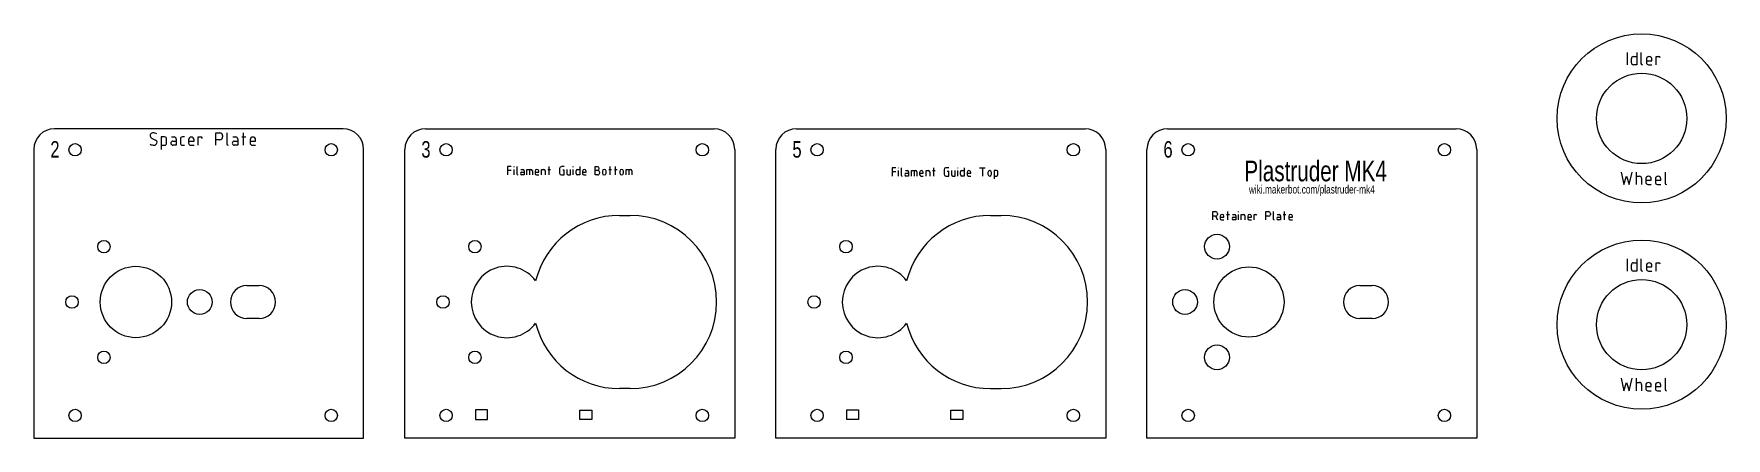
# Model space of a CAD drawing. Header units: millimetres. Extents: x 0 to 410, y 2 to 100.
import ezdxf

# ---------------------------------------------------------------- set-up
doc = ezdxf.new("R2010")
doc.units = ezdxf.units.MM
for name, color, linetype, lineweight, true_color in [('Filament Guide Bottom', 7, 'CONTINUOUS', 0, 0x000000), ('Filament Guide Bottom Text', 1, 'CONTINUOUS', 0, 0xff0000), ('Filament Guide Top', 7, 'CONTINUOUS', 0, 0x000000), ('Filament Guide Top Text', 1, 'CONTINUOUS', 0, 0xff0000), ('Idler Wheel', 7, 'CONTINUOUS', 0, 0x000000), ('Idler Wheel Text', 1, 'CONTINUOUS', 0, 0xff0000), ('Retainer Plate', 7, 'CONTINUOUS', 0, 0x000000), ('Retainer Plate Text', 1, 'CONTINUOUS', 0, 0xff0000), ('Spacer Plate', 7, 'CONTINUOUS', 0, 0x000000), ('Spacer Plate Text', 1, 'CONTINUOUS', 0, 0xff0000)]:
    doc.layers.add(name, color=color, linetype=linetype, lineweight=lineweight, true_color=true_color)
doc.styles.get("Standard").update_dxf_attribs({"font": 'txt', "width": 0.75})

msp = doc.modelspace()

# ---------------------------------------------------------------- linework, layer by layer
at = {"layer": 'Filament Guide Bottom'}
for p, q in [((95, 77.5), (165, 77.5)), ((90, 2.5), (90, 72.5)), ((170, 72.5), (170, 2.5)), ((142.07, 56.5), (144.62, 56.5)), ((144.62, 14.5), (142.07, 14.5)), ((110.07, 9.35), (107.17, 9.35)), ((107.17, 9.35), (107.17, 7)), ((110.07, 7), (110.07, 9.35)), ((132.42, 9.3), (135.32, 9.3)), ((132.42, 7), (132.42, 9.3)), ((135.32, 9.3), (135.32, 7)), ((107.17, 7), (110.07, 7)), ((135.32, 7), (132.42, 7)), ((170, 2.5), (90, 2.5))]:
    msp.add_line(p, q, dxfattribs=at)
for centre in [(100, 72.4), (162.15, 72.4), (107, 48.92), (99.25, 35.5), (107, 22.08), (100, 8), (162.15, 8)]:
    msp.add_circle(centre, 1.5, dxfattribs=at)
for centre, radius, start, end in [((95, 72.5), 5, 90, 180), ((165, 72.5), 5, 0, 90), ((142.07, 35.5), 21, 90, 165.8508), ((144.62, 35.5), 21, 270, 90), ((114.75, 35.5), 8.65, 36.4027, 323.5973), ((142.07, 35.5), 21, 194.1492, 270)]:
    msp.add_arc(centre, radius, start, end, dxfattribs=at)
at = {"layer": 'Filament Guide Bottom Text'}
for p, q in [((115.81, 68.31), (114.92, 68.31)), ((114.92, 68.31), (114.92, 66.31)), ((114.92, 67.42), (115.81, 67.42)), ((116.48, 68.2), (116.48, 68.31)), ((116.48, 66.31), (116.48, 67.64)), ((117.14, 68.31), (117.14, 66.53)), ((118.14, 67.64), (118.59, 67.64)), ((118.36, 66.97), (118.92, 66.97)), ((118.92, 66.31), (118.36, 66.31)), ((118.92, 67.31), (118.92, 66.31)), ((119.59, 66.31), (119.59, 67.64)), ((119.59, 67.64), (120.59, 67.64)), ((120.25, 67.64), (120.25, 66.31)), ((120.92, 67.31), (120.92, 66.31)), ((121.59, 67.2), (121.59, 66.64)), ((121.59, 66.97), (122.48, 66.97)), ((121.92, 66.31), (122.48, 66.31)), ((122.48, 66.97), (122.48, 67.2)), ((123.14, 66.31), (123.14, 67.64)), ((123.14, 67.64), (123.7, 67.64)), ((124.03, 67.31), (124.03, 66.31)), ((124.7, 67.64), (125.36, 67.64)), ((124.92, 68.31), (124.92, 66.31)), ((127.53, 67.86), (127.53, 66.75)), ((128.64, 68.31), (127.98, 68.31)), ((127.98, 66.31), (128.64, 66.31)), ((128.64, 67.42), (128.31, 67.42)), ((128.64, 66.31), (128.64, 67.42)), ((129.31, 67.64), (129.31, 66.64)), ((129.64, 66.31), (130.2, 66.31)), ((130.2, 66.31), (130.2, 67.64)), ((130.86, 68.2), (130.86, 68.31)), ((130.86, 66.31), (130.86, 67.64)), ((131.53, 66.64), (131.53, 67.31)), ((131.86, 67.64), (132.42, 67.64)), ((132.42, 66.31), (131.86, 66.31)), ((132.42, 68.31), (132.42, 66.31)), ((133.09, 67.2), (133.09, 66.64)), ((133.09, 66.97), (133.98, 66.97)), ((133.42, 66.31), (133.98, 66.31)), ((133.98, 66.97), (133.98, 67.2)), ((136.14, 66.31), (136.14, 68.31)), ((136.14, 68.31), (136.7, 68.31)), ((136.14, 67.42), (136.72, 67.42)), ((136.72, 66.31), (136.14, 66.31)), ((137.25, 66.88), (137.25, 66.84)), ((137.92, 67.2), (137.92, 66.75)), ((138.81, 66.75), (138.81, 67.2)), ((139.48, 67.64), (140.14, 67.64)), ((139.7, 68.31), (139.7, 66.31)), ((140.81, 67.64), (141.48, 67.64)), ((141.03, 68.31), (141.03, 66.31)), ((142.14, 67.2), (142.14, 66.75)), ((143.03, 66.75), (143.03, 67.2)), ((143.7, 66.31), (143.7, 67.64)), ((143.7, 67.64), (144.7, 67.64)), ((144.36, 67.64), (144.36, 66.31)), ((145.03, 67.31), (145.03, 66.31))]:
    msp.add_line(p, q, dxfattribs=at)
for centre, radius, start, end in [((117.36, 66.53), 0.222, 180, 270), ((118.36, 66.64), 0.333, 90, 270), ((118.59, 67.31), 0.333, 0, 90), ((120.59, 67.31), 0.333, 0, 90), ((122.03, 67.2), 0.444, 0, 180), ((121.92, 66.64), 0.333, 180, 270), ((123.7, 67.31), 0.333, 0, 90), ((127.98, 67.86), 0.444, 90, 180), ((127.98, 66.75), 0.444, 180, 270), ((129.64, 66.64), 0.333, 180, 270), ((131.86, 67.31), 0.333, 90, 180), ((131.86, 66.64), 0.333, 180, 270), ((133.53, 67.2), 0.444, 0, 180), ((133.42, 66.64), 0.333, 180, 270), ((136.7, 67.86), 0.444, 270, 90), ((136.72, 66.88), 0.533, 0, 90), ((136.72, 66.84), 0.533, 270, 0), ((138.36, 67.2), 0.444, 0, 180), ((138.36, 66.75), 0.444, 180, 0), ((142.59, 67.2), 0.444, 0, 180), ((142.59, 66.75), 0.444, 180, 0), ((144.7, 67.31), 0.333, 0, 90)]:
    msp.add_arc(centre, radius, start, end, dxfattribs=at)
at = {"layer": 'Filament Guide Top'}
for p, q in [((185, 77.5), (255, 77.5)), ((180, 2.5), (180, 72.5)), ((260, 72.5), (260, 2.5)), ((232.07, 56.5), (234.62, 56.5)), ((232.07, 14.5), (234.62, 14.5)), ((197.17, 9.35), (200.07, 9.35)), ((197.17, 7), (197.17, 9.35)), ((200.07, 9.35), (200.07, 7)), ((222.42, 9.3), (225.32, 9.3)), ((222.42, 7), (222.42, 9.3)), ((225.32, 9.3), (225.32, 7)), ((200.07, 7), (197.17, 7)), ((225.32, 7), (222.42, 7)), ((260, 2.5), (180, 2.5))]:
    msp.add_line(p, q, dxfattribs=at)
for centre in [(190, 72.4), (252.15, 72.4), (197, 48.92), (189.25, 35.5), (197, 22.08), (190, 8), (252.15, 8)]:
    msp.add_circle(centre, 1.5, dxfattribs=at)
for centre, radius, start, end in [((185, 72.5), 5, 90, 180), ((255, 72.5), 5, 0, 90), ((232.07, 35.5), 21, 90, 165.8508), ((234.62, 35.5), 21, 270, 90), ((204.75, 35.5), 8.65, 36.4027, 323.5973), ((232.07, 35.5), 21, 194.1492, 270)]:
    msp.add_arc(centre, radius, start, end, dxfattribs=at)
at = {"layer": 'Filament Guide Top Text'}
for p, q in [((209.08, 68.03), (208.19, 68.03)), ((208.19, 68.03), (208.19, 66.03)), ((208.19, 67.14), (209.08, 67.14)), ((209.75, 67.92), (209.75, 68.03)), ((209.75, 66.03), (209.75, 67.37)), ((210.41, 68.03), (210.41, 66.26)), ((211.41, 67.37), (211.86, 67.37)), ((211.63, 66.7), (212.19, 66.7)), ((212.19, 66.03), (211.63, 66.03)), ((212.19, 67.03), (212.19, 66.03)), ((212.86, 66.03), (212.86, 67.37)), ((212.86, 67.37), (213.86, 67.37)), ((213.52, 67.37), (213.52, 66.03)), ((214.19, 67.03), (214.19, 66.03)), ((214.86, 66.92), (214.86, 66.37)), ((214.86, 66.7), (215.75, 66.7)), ((215.19, 66.03), (215.75, 66.03)), ((215.75, 66.7), (215.75, 66.92)), ((216.41, 66.03), (216.41, 67.37)), ((216.41, 67.37), (216.97, 67.37)), ((217.3, 67.03), (217.3, 66.03)), ((217.97, 67.37), (218.63, 67.37)), ((218.19, 68.03), (218.19, 66.03)), ((220.8, 67.59), (220.8, 66.48)), ((221.91, 68.03), (221.25, 68.03)), ((221.25, 66.03), (221.91, 66.03)), ((221.91, 67.14), (221.58, 67.14)), ((221.91, 66.03), (221.91, 67.14)), ((222.58, 67.37), (222.58, 66.37)), ((222.91, 66.03), (223.47, 66.03)), ((223.47, 66.03), (223.47, 67.37)), ((224.13, 67.92), (224.13, 68.03)), ((224.13, 66.03), (224.13, 67.37)), ((224.8, 66.37), (224.8, 67.03)), ((225.13, 67.37), (225.69, 67.37)), ((225.69, 66.03), (225.13, 66.03)), ((225.69, 68.03), (225.69, 66.03)), ((226.36, 66.92), (226.36, 66.37)), ((226.36, 66.7), (227.25, 66.7)), ((226.69, 66.03), (227.25, 66.03)), ((227.25, 66.7), (227.25, 66.92)), ((229.41, 68.03), (230.75, 68.03)), ((230.08, 68.03), (230.08, 66.03)), ((231.41, 66.92), (231.41, 66.48)), ((232.3, 66.48), (232.3, 66.92)), ((233.52, 67.37), (232.97, 67.37)), ((232.97, 67.37), (232.97, 65.37)), ((232.97, 66.03), (233.52, 66.03)), ((233.86, 66.37), (233.86, 67.03))]:
    msp.add_line(p, q, dxfattribs=at)
for centre, radius, start, end in [((210.63, 66.26), 0.222, 180, 270), ((211.63, 66.37), 0.333, 90, 270), ((211.86, 67.03), 0.333, 0, 90), ((213.86, 67.03), 0.333, 0, 90), ((215.3, 66.92), 0.444, 0, 180), ((215.19, 66.37), 0.333, 180, 270), ((216.97, 67.03), 0.333, 0, 90), ((221.25, 67.59), 0.444, 90, 180), ((221.25, 66.48), 0.444, 180, 270), ((222.91, 66.37), 0.333, 180, 270), ((225.13, 67.03), 0.333, 90, 180), ((225.13, 66.37), 0.333, 180, 270), ((226.8, 66.92), 0.444, 0, 180), ((226.69, 66.37), 0.333, 180, 270), ((231.86, 66.92), 0.444, 0, 180), ((231.86, 66.48), 0.444, 180, 0), ((233.52, 67.03), 0.333, 0, 90), ((233.52, 66.37), 0.333, 270, 0)]:
    msp.add_arc(centre, radius, start, end, dxfattribs=at)
at = {"layer": 'Idler Wheel'}
for centre, radius in [((390, 80), 20.5), ((390, 80), 10.95), ((390, 30), 20.5), ((390, 30), 10.95)]:
    msp.add_circle(centre, radius, dxfattribs=at)
at = {"layer": 'Idler Wheel Text'}
for p, q in [((386.5, 96), (386.5, 93)), ((387.5, 93.5), (387.5, 94.5)), ((388, 95), (388.83, 95)), ((388.83, 96), (388.83, 93)), ((389.83, 96), (389.83, 93.33)), ((393.5, 93), (393.5, 95)), ((393.5, 95), (394.17, 95)), ((388.83, 93), (388, 93)), ((391.17, 94.33), (391.17, 93.5)), ((391.17, 94), (392.5, 94)), ((391.67, 93), (392.5, 93)), ((392.5, 94), (392.5, 94.33)), ((385, 67), (385.67, 64)), ((385.67, 64), (386.33, 66)), ((386.33, 66), (387, 64)), ((387, 64), (387.67, 67)), ((388.67, 67), (388.67, 64)), ((388.67, 66), (389.5, 66)), ((395.67, 67), (395.67, 64.33)), ((390, 65.5), (390, 64)), ((391, 65.33), (391, 64.5)), ((391, 65), (392.33, 65)), ((391.5, 64), (392.33, 64)), ((392.33, 65), (392.33, 65.33)), ((393.33, 65.33), (393.33, 64.5)), ((393.33, 65), (394.67, 65)), ((393.83, 64), (394.67, 64)), ((394.67, 65), (394.67, 65.33)), ((386.5, 46), (386.5, 43)), ((388.83, 46), (388.83, 43)), ((389.83, 46), (389.83, 43.33)), ((387.5, 43.5), (387.5, 44.5)), ((388, 45), (388.83, 45)), ((388.83, 43), (388, 43)), ((391.17, 44.33), (391.17, 43.5)), ((391.17, 44), (392.5, 44)), ((391.67, 43), (392.5, 43)), ((392.5, 44), (392.5, 44.33)), ((393.5, 43), (393.5, 45)), ((393.5, 45), (394.17, 45)), ((385, 17), (385.67, 14)), ((387, 14), (387.67, 17)), ((388.67, 17), (388.67, 14)), ((395.67, 17), (395.67, 14.33)), ((385.67, 14), (386.33, 16)), ((386.33, 16), (387, 14)), ((388.67, 16), (389.5, 16)), ((390, 15.5), (390, 14)), ((391, 15.33), (391, 14.5)), ((391, 15), (392.33, 15)), ((391.5, 14), (392.33, 14)), ((392.33, 15), (392.33, 15.33)), ((393.33, 15.33), (393.33, 14.5)), ((393.33, 15), (394.67, 15)), ((393.83, 14), (394.67, 14)), ((394.67, 15), (394.67, 15.33))]:
    msp.add_line(p, q, dxfattribs=at)
for centre, radius, start, end in [((388, 94.5), 0.5, 90, 180), ((391.83, 94.33), 0.667, 0, 180), ((394.17, 94.67), 0.333, 0, 90), ((388, 93.5), 0.5, 180, 270), ((390.17, 93.33), 0.333, 180, 270), ((391.67, 93.5), 0.5, 180, 270), ((389.5, 65.5), 0.5, 0, 90), ((391.67, 65.33), 0.667, 0, 180), ((394, 65.33), 0.667, 0, 180), ((391.5, 64.5), 0.5, 180, 270), ((393.83, 64.5), 0.5, 180, 270), ((396, 64.33), 0.333, 180, 270), ((388, 44.5), 0.5, 90, 180), ((388, 43.5), 0.5, 180, 270), ((390.17, 43.33), 0.333, 180, 270), ((391.83, 44.33), 0.667, 0, 180), ((391.67, 43.5), 0.5, 180, 270), ((394.17, 44.67), 0.333, 0, 90), ((389.5, 15.5), 0.5, 0, 90), ((391.67, 15.33), 0.667, 0, 180), ((391.5, 14.5), 0.5, 180, 270), ((394, 15.33), 0.667, 0, 180), ((393.83, 14.5), 0.5, 180, 270), ((396, 14.33), 0.333, 180, 270)]:
    msp.add_arc(centre, radius, start, end, dxfattribs=at)
at = {"layer": 'Retainer Plate'}
for p, q in [((275, 77.5), (345, 77.5)), ((270, 2.5), (270, 72.5)), ((350, 72.5), (350, 2.5)), ((321.68, 39.5), (324.62, 39.5)), ((324.62, 31.5), (321.68, 31.5)), ((350, 2.5), (270, 2.5))]:
    msp.add_line(p, q, dxfattribs=at)
for centre, radius in [((280, 72.4), 1.5), ((342.15, 72.4), 1.5), ((287, 48.92), 3), ((294.75, 35.5), 8.5), ((279.25, 35.5), 3), ((287, 22.08), 3), ((280, 8), 1.5), ((342.15, 8), 1.5)]:
    msp.add_circle(centre, radius, dxfattribs=at)
for centre, radius, start, end in [((275, 72.5), 5, 90, 180), ((345, 72.5), 5, 0, 90), ((321.68, 35.5), 4, 90, 270), ((324.62, 35.5), 4, 270, 90)]:
    msp.add_arc(centre, radius, start, end, dxfattribs=at)
at = {"layer": 'Retainer Plate Text'}
for p, q in [((286, 55.4), (286, 57.4)), ((286, 57.4), (286.67, 57.4)), ((286.67, 56.29), (286, 56.29)), ((286.67, 56.29), (287.11, 55.4)), ((287.11, 56.96), (287.11, 56.73)), ((287.78, 56.29), (287.78, 55.73)), ((287.78, 56.07), (288.67, 56.07)), ((288.11, 55.4), (288.67, 55.4)), ((288.67, 56.07), (288.67, 56.29)), ((289.33, 56.73), (290, 56.73)), ((289.56, 57.4), (289.56, 55.4)), ((290.78, 56.73), (291.22, 56.73)), ((291, 56.07), (291.56, 56.07)), ((291.56, 55.4), (291, 55.4)), ((291.56, 56.4), (291.56, 55.4)), ((292.22, 57.29), (292.22, 57.4)), ((292.22, 55.4), (292.22, 56.73)), ((292.89, 55.4), (292.89, 56.73)), ((292.89, 56.73), (293.44, 56.73)), ((293.78, 56.4), (293.78, 55.4)), ((294.44, 56.29), (294.44, 55.73)), ((294.44, 56.07), (295.33, 56.07)), ((294.78, 55.4), (295.33, 55.4)), ((295.33, 56.07), (295.33, 56.29)), ((296, 55.4), (296, 56.73)), ((296, 56.73), (296.44, 56.73)), ((298.83, 55.4), (298.83, 57.4)), ((298.83, 57.4), (299.5, 57.4)), ((299.5, 56.29), (298.83, 56.29)), ((299.94, 56.96), (299.94, 56.73)), ((300.61, 57.4), (300.61, 55.62)), ((301.61, 56.73), (302.06, 56.73)), ((301.83, 56.07), (302.39, 56.07)), ((302.39, 55.4), (301.83, 55.4)), ((302.39, 56.4), (302.39, 55.4)), ((303.06, 56.73), (303.72, 56.73)), ((303.28, 57.4), (303.28, 55.4)), ((304.39, 56.29), (304.39, 55.73)), ((304.39, 56.07), (305.28, 56.07)), ((304.72, 55.4), (305.28, 55.4)), ((305.28, 56.07), (305.28, 56.29))]:
    msp.add_line(p, q, dxfattribs=at)
for centre, radius, start, end in [((286.67, 56.96), 0.444, 0, 90), ((286.67, 56.73), 0.444, 270, 0), ((288.22, 56.29), 0.444, 0, 180), ((288.11, 55.73), 0.333, 180, 270), ((291, 55.73), 0.333, 90, 270), ((291.22, 56.4), 0.333, 0, 90), ((293.44, 56.4), 0.333, 0, 90), ((294.89, 56.29), 0.444, 0, 180), ((294.78, 55.73), 0.333, 180, 270), ((296.44, 56.51), 0.222, 0, 90), ((299.5, 56.96), 0.444, 0, 90), ((299.5, 56.73), 0.444, 270, 0), ((300.83, 55.62), 0.222, 180, 270), ((301.83, 55.73), 0.333, 90, 270), ((302.06, 56.4), 0.333, 0, 90), ((304.83, 56.29), 0.444, 0, 180), ((304.72, 55.73), 0.333, 180, 270)]:
    msp.add_arc(centre, radius, start, end, dxfattribs=at)
at = {"layer": 'Spacer Plate'}
for p, q in [((75, 77.5), (5, 77.5)), ((0, 72.5), (0, 2.5)), ((80, 2.5), (80, 72.5)), ((51.68, 39.5), (54.63, 39.5)), ((54.63, 31.5), (51.68, 31.5)), ((0, 2.5), (80, 2.5))]:
    msp.add_line(p, q, dxfattribs=at)
for centre, radius in [((10, 72.4), 1.5), ((72.15, 72.4), 1.5), ((17, 48.92), 1.5), ((24.75, 35.5), 8.65), ((9.25, 35.5), 1.5), ((40.25, 35.5), 3), ((17, 22.08), 1.5), ((10, 8), 1.5), ((72.15, 8), 1.5)]:
    msp.add_circle(centre, radius, dxfattribs=at)
for centre, radius, start, end in [((5, 72.5), 5, 90, 180), ((75, 72.5), 5, 0, 90), ((51.68, 35.5), 4, 90, 270), ((54.63, 35.5), 4, 270, 90)]:
    msp.add_arc(centre, radius, start, end, dxfattribs=at)
at = {"layer": 'Spacer Plate Text'}
for p, q in [((28.57, 75.24), (29.51, 74.76)), ((31.71, 75.5), (30.88, 75.5)), ((30.88, 75.5), (30.88, 72.5)), ((32.21, 74), (32.21, 75)), ((33.38, 75.5), (34.04, 75.5)), ((33.71, 74.5), (34.54, 74.5)), ((34.54, 75), (34.54, 73.5)), ((35.54, 75), (35.54, 74)), ((36.54, 75.5), (36.04, 75.5)), ((37.54, 74.83), (37.54, 74)), ((37.54, 74.5), (38.88, 74.5)), ((38.88, 74.5), (38.88, 74.83)), ((39.88, 73.5), (39.88, 75.5)), ((39.88, 75.5), (40.54, 75.5)), ((44.13, 73.5), (44.13, 76.5)), ((44.13, 76.5), (45.13, 76.5)), ((45.13, 74.83), (44.13, 74.83)), ((45.79, 75.83), (45.79, 75.5)), ((46.79, 76.5), (46.79, 73.83)), ((48.29, 75.5), (48.96, 75.5)), ((48.63, 74.5), (49.46, 74.5)), ((49.46, 75), (49.46, 73.5)), ((50.46, 75.5), (51.46, 75.5)), ((50.79, 76.5), (50.79, 73.5)), ((52.46, 74.83), (52.46, 74)), ((52.46, 74.5), (53.79, 74.5)), ((53.79, 74.5), (53.79, 74.83)), ((30.88, 73.5), (31.71, 73.5)), ((34.54, 73.5), (33.71, 73.5)), ((36.04, 73.5), (36.54, 73.5)), ((38.04, 73.5), (38.88, 73.5)), ((49.46, 73.5), (48.63, 73.5)), ((52.96, 73.5), (53.79, 73.5))]:
    msp.add_line(p, q, dxfattribs=at)
for centre, radius, start, end in [((28.87, 75.83), 0.667, 90, 243), ((28.87, 74.29), 2.21, 63.07, 90), ((29.21, 74.17), 0.667, 270, 62.98), ((31.71, 75), 0.5, 0, 90), ((31.71, 74), 0.5, 270, 0), ((33.71, 74), 0.5, 90, 270), ((34.04, 75), 0.5, 0, 90), ((36.04, 75), 0.5, 90, 180), ((36.04, 74), 0.5, 180, 270), ((38.21, 74.83), 0.667, 0, 180), ((38.04, 74), 0.5, 180, 270), ((40.54, 75.17), 0.333, 0, 90), ((45.13, 75.83), 0.667, 0, 90), ((45.13, 75.5), 0.667, 270, 0), ((48.63, 74), 0.5, 90, 270), ((48.96, 75), 0.5, 0, 90), ((53.13, 74.83), 0.667, 0, 180), ((52.96, 74), 0.5, 180, 270), ((29.21, 75.71), 2.21, 243.1, 270), ((47.13, 73.83), 0.333, 180, 270)]:
    msp.add_arc(centre, radius, start, end, dxfattribs=at)

# ---------------------------------------------------------------- texts
at = {"layer": 'Filament Guide Bottom Text', "insert": (94, 74.5), "char_height": 4, "width": 100, "attachment_point": 1}
msp.add_mtext('3', dxfattribs=at)
at = {"layer": 'Filament Guide Top Text', "insert": (184, 74.5), "char_height": 4, "width": 100, "attachment_point": 1}
msp.add_mtext('5', dxfattribs=at)
at = {"layer": 'Retainer Plate Text', "width": 100}
for s, insert, char_height, attachment_point in [('6', (274, 74.5), 4, 1), ('Plastruder\\~MK4', (310.92, 67.23), 5, 5), ('wiki.makerbot.com/plastruder-mk4', (310, 62.5), 2, 5)]:
    msp.add_mtext(s, dxfattribs=dict(at, insert=insert, char_height=char_height, attachment_point=attachment_point))
at = {"layer": 'Spacer Plate Text', "insert": (4, 74.5), "char_height": 4, "width": 100, "attachment_point": 1}
msp.add_mtext('2', dxfattribs=at)

doc.saveas('drawing.dxf')
